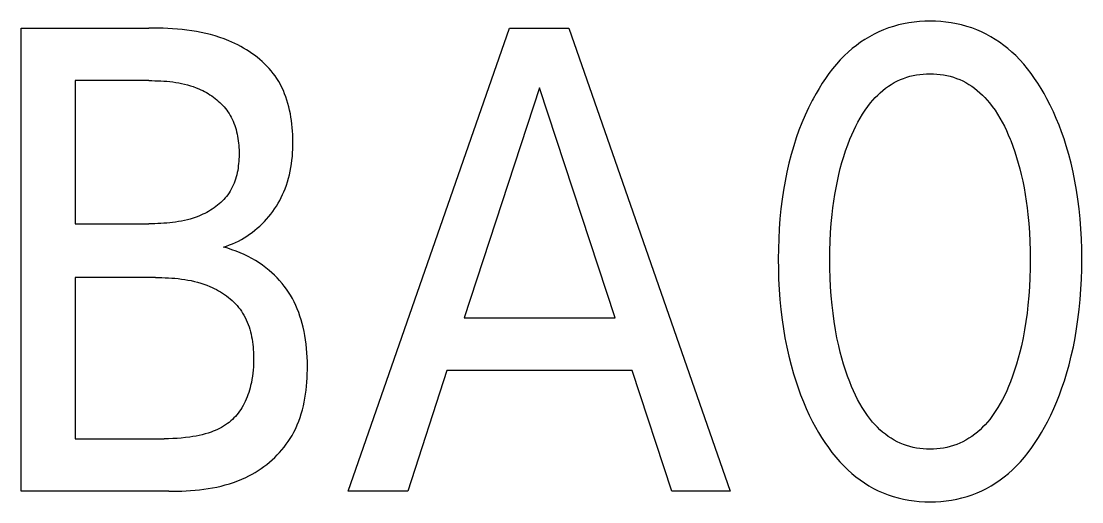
# Model space of a CAD drawing. Extents: x 0 to 420, y 0 to 297.
# Drawn here: x 180.24 to 184.134, y 190.961 to 192.725 of the extents above; entities that cross this region are included whole.
import ezdxf

# ---------------------------------------------------------------- set-up
doc = ezdxf.new("R2010")
doc.units = 0
doc.header["$LTSCALE"] = 23.1
doc.layers.add('10000_FRONT', color=7, linetype='CONTINUOUS')

msp = doc.modelspace()

# ---------------------------------------------------------------- linework, layer by layer
at = {"layer": '10000_FRONT', "color": 7, "linetype": 'CONTINUOUS'}
for p, q in [((180.2404, 191), (180.2404, 192.7)), ((180.2404, 192.7), (180.7084, 192.7)), ((180.726, 192.6999), (180.7084, 192.7)), ((180.7435, 192.6997), (180.726, 192.6999)), ((180.7611, 192.6992), (180.7435, 192.6997)), ((180.7788, 192.6985), (180.7611, 192.6992)), ((180.7964, 192.6975), (180.7788, 192.6985)), ((180.814, 192.6962), (180.7964, 192.6975)), ((180.8315, 192.6945), (180.814, 192.6962)), ((181.4407, 191), (182.0336, 192.7)), ((182.0336, 192.7), (182.2507, 192.7)), ((182.2507, 192.7), (182.8437, 191)), ((183.424, 192.7005), (183.4059, 192.6937)), ((183.4425, 192.7065), (183.424, 192.7005)), ((183.4612, 192.7116), (183.4425, 192.7065)), ((183.4801, 192.7158), (183.4612, 192.7116)), ((183.4993, 192.7193), (183.4801, 192.7158)), ((183.5185, 192.7219), (183.4993, 192.7193)), ((183.5379, 192.7238), (183.5185, 192.7219)), ((183.5574, 192.7249), (183.5379, 192.7238)), ((183.5769, 192.7253), (183.5574, 192.7249)), ((183.5965, 192.7249), (183.5769, 192.7253)), ((183.616, 192.7238), (183.5965, 192.7249)), ((183.6355, 192.722), (183.616, 192.7238)), ((183.6548, 192.7193), (183.6355, 192.722)), ((183.674, 192.7159), (183.6548, 192.7193)), ((183.693, 192.7116), (183.674, 192.7159)), ((183.7117, 192.7065), (183.693, 192.7116)), ((183.7302, 192.7005), (183.7117, 192.7065)), ((183.7484, 192.6937), (183.7302, 192.7005)), ((180.849, 192.6926), (180.8315, 192.6945)), ((180.8665, 192.6902), (180.849, 192.6926)), ((180.8839, 192.6874), (180.8665, 192.6902)), ((180.9012, 192.6842), (180.8839, 192.6874)), ((180.9184, 192.6804), (180.9012, 192.6842)), ((180.9355, 192.6762), (180.9184, 192.6804)), ((180.9525, 192.6715), (180.9355, 192.6762)), ((180.9693, 192.6661), (180.9525, 192.6715)), ((180.986, 192.6602), (180.9693, 192.6661)), ((181.0026, 192.6537), (180.986, 192.6602)), ((183.3379, 192.6585), (183.322, 192.6479)), ((183.3543, 192.6685), (183.3379, 192.6585)), ((183.3712, 192.6777), (183.3543, 192.6685)), ((183.3884, 192.6861), (183.3712, 192.6777)), ((183.4059, 192.6937), (183.3884, 192.6861)), ((183.766, 192.6861), (183.7484, 192.6937)), ((183.7832, 192.6777), (183.766, 192.6861)), ((183.8, 192.6685), (183.7832, 192.6777)), ((183.8164, 192.6586), (183.8, 192.6685)), ((183.8324, 192.6479), (183.8164, 192.6586)), ((181.0136, 192.6489), (181.0026, 192.6537)), ((181.0246, 192.6438), (181.0136, 192.6489)), ((181.0354, 192.6385), (181.0246, 192.6438)), ((181.0462, 192.6328), (181.0354, 192.6385)), ((181.0567, 192.6269), (181.0462, 192.6328)), ((181.0671, 192.6206), (181.0567, 192.6269)), ((181.0773, 192.6141), (181.0671, 192.6206)), ((183.2914, 192.6246), (183.2769, 192.612)), ((183.3065, 192.6365), (183.2914, 192.6246)), ((183.322, 192.6479), (183.3065, 192.6365)), ((183.8479, 192.6366), (183.8324, 192.6479)), ((183.8629, 192.6246), (183.8479, 192.6366)), ((183.8774, 192.612), (183.8629, 192.6246)), ((181.0873, 192.6073), (181.0773, 192.6141)), ((181.0971, 192.6003), (181.0873, 192.6073)), ((181.1067, 192.5929), (181.0971, 192.6003)), ((181.116, 192.5853), (181.1067, 192.5929)), ((181.125, 192.5774), (181.116, 192.5853)), ((183.2476, 192.5834), (183.233, 192.5672)), ((183.2629, 192.5989), (183.2476, 192.5834)), ((183.2769, 192.612), (183.2629, 192.5989)), ((183.8914, 192.5989), (183.8774, 192.612)), ((183.9067, 192.5834), (183.8914, 192.5989)), ((183.9212, 192.5672), (183.9067, 192.5834)), ((181.1337, 192.5692), (181.125, 192.5774)), ((181.1422, 192.5608), (181.1337, 192.5692)), ((181.1503, 192.5521), (181.1422, 192.5608)), ((181.158, 192.5431), (181.1503, 192.5521)), ((181.1654, 192.5339), (181.158, 192.5431)), ((183.219, 192.5505), (183.2057, 192.5333)), ((183.233, 192.5672), (183.219, 192.5505)), ((183.9351, 192.5505), (183.9212, 192.5672)), ((183.9484, 192.5333), (183.9351, 192.5505)), ((180.4381, 192.5072), (180.4381, 191.9819)), ((180.7084, 192.5072), (180.4381, 192.5072)), ((180.7084, 192.5072), (180.7194, 192.5072)), ((180.7194, 192.5072), (180.7305, 192.507)), ((180.7305, 192.507), (180.7415, 192.5067)), ((180.7415, 192.5067), (180.7526, 192.5062)), ((180.7526, 192.5062), (180.7636, 192.5056)), ((180.7636, 192.5056), (180.7747, 192.5047)), ((180.7747, 192.5047), (180.7857, 192.5037)), ((180.7857, 192.5037), (180.7967, 192.5024)), ((180.7967, 192.5024), (180.8077, 192.5008)), ((180.8077, 192.5008), (180.8186, 192.499)), ((181.1724, 192.5245), (181.1654, 192.5339)), ((181.1791, 192.5147), (181.1724, 192.5245)), ((181.1857, 192.5041), (181.1791, 192.5147)), ((181.1918, 192.4932), (181.1857, 192.5041)), ((183.193, 192.5156), (183.1809, 192.4974)), ((183.2057, 192.5333), (183.193, 192.5156)), ((183.4456, 192.5), (183.4569, 192.5059)), ((183.4569, 192.5059), (183.4681, 192.511)), ((183.4681, 192.511), (183.4795, 192.5156)), ((183.4795, 192.5156), (183.4912, 192.5196)), ((183.4912, 192.5196), (183.5031, 192.5231)), ((183.5031, 192.5231), (183.5152, 192.526)), ((183.5152, 192.526), (183.5273, 192.5284)), ((183.5273, 192.5284), (183.5396, 192.5302)), ((183.5396, 192.5302), (183.552, 192.5315)), ((183.552, 192.5315), (183.5645, 192.5323)), ((183.5645, 192.5323), (183.5769, 192.5325)), ((183.5769, 192.5325), (183.5894, 192.5323)), ((183.5894, 192.5323), (183.6018, 192.5315)), ((183.6018, 192.5315), (183.6142, 192.5302)), ((183.6142, 192.5302), (183.6265, 192.5284)), ((183.6265, 192.5284), (183.6387, 192.526)), ((183.6387, 192.526), (183.6507, 192.5231)), ((183.6507, 192.5231), (183.6626, 192.5196)), ((183.6626, 192.5196), (183.6743, 192.5156)), ((183.6743, 192.5156), (183.6858, 192.511)), ((183.6858, 192.511), (183.697, 192.5059)), ((183.697, 192.5059), (183.7082, 192.5)), ((183.961, 192.5155), (183.9484, 192.5333)), ((183.9731, 192.4974), (183.961, 192.5155)), ((180.8186, 192.499), (180.8294, 192.4969)), ((180.8294, 192.4969), (180.8402, 192.4945)), ((180.8402, 192.4945), (180.8509, 192.4917)), ((180.8509, 192.4917), (180.8615, 192.4886)), ((180.8615, 192.4886), (180.8721, 192.4852)), ((180.8721, 192.4852), (180.8825, 192.4814)), ((180.8825, 192.4814), (180.8928, 192.4771)), ((180.8928, 192.4771), (180.8997, 192.474)), ((180.8997, 192.474), (180.9066, 192.4706)), ((180.9066, 192.4706), (180.9135, 192.4671)), ((180.9135, 192.4671), (180.9202, 192.4634)), ((180.9202, 192.4634), (180.9268, 192.4595)), ((181.1975, 192.4821), (181.1918, 192.4932)), ((181.2028, 192.4707), (181.1975, 192.4821)), ((181.2076, 192.4591), (181.2028, 192.4707)), ((182.1432, 192.4807), (181.8667, 191.6361)), ((182.4207, 191.6361), (182.1432, 192.4807)), ((183.1694, 192.4789), (183.1583, 192.4601)), ((183.1809, 192.4974), (183.1694, 192.4789)), ((183.3848, 192.4542), (183.3941, 192.4629)), ((183.3941, 192.4629), (183.4038, 192.4713)), ((183.4038, 192.4713), (183.4138, 192.4792)), ((183.4138, 192.4792), (183.4241, 192.4866)), ((183.4241, 192.4866), (183.4347, 192.4936)), ((183.4347, 192.4936), (183.4456, 192.5)), ((183.7082, 192.5), (183.7191, 192.4936)), ((183.7191, 192.4936), (183.7298, 192.4866)), ((183.7298, 192.4866), (183.7401, 192.4792)), ((183.7401, 192.4792), (183.7501, 192.4713)), ((183.7501, 192.4713), (183.7597, 192.4629)), ((183.7597, 192.4629), (183.769, 192.4542)), ((183.9846, 192.4789), (183.9731, 192.4974)), ((183.9956, 192.4601), (183.9846, 192.4789)), ((180.9268, 192.4595), (180.9333, 192.4554)), ((180.9333, 192.4554), (180.9397, 192.4511)), ((180.9397, 192.4511), (180.946, 192.4467)), ((180.946, 192.4467), (180.9521, 192.442)), ((180.9521, 192.442), (180.9581, 192.4372)), ((180.9581, 192.4372), (180.9639, 192.4323)), ((180.9639, 192.4323), (180.9696, 192.4271)), ((180.9696, 192.4271), (180.975, 192.4218)), ((181.212, 192.4473), (181.2076, 192.4591)), ((181.2161, 192.4353), (181.212, 192.4473)), ((181.2197, 192.4231), (181.2161, 192.4353)), ((181.223, 192.4108), (181.2197, 192.4231)), ((183.144, 192.4337), (183.1307, 192.407)), ((183.1478, 192.441), (183.144, 192.4337)), ((183.1583, 192.4601), (183.1478, 192.441)), ((183.3483, 192.4125), (183.3589, 192.426)), ((183.3589, 192.426), (183.3672, 192.4357)), ((183.3672, 192.4357), (183.3758, 192.4451)), ((183.3758, 192.4451), (183.3848, 192.4542)), ((183.769, 192.4542), (183.778, 192.4451)), ((183.778, 192.4451), (183.7867, 192.4357)), ((183.7867, 192.4357), (183.7949, 192.426)), ((183.7949, 192.426), (183.8055, 192.4125)), ((184.006, 192.441), (183.9956, 192.4601)), ((184.0182, 192.4172), (184.006, 192.441)), ((180.975, 192.4218), (180.9803, 192.4164)), ((180.9803, 192.4164), (180.9853, 192.4108)), ((180.9853, 192.4108), (180.9902, 192.405)), ((180.9902, 192.405), (180.9948, 192.3991)), ((180.9948, 192.3991), (180.9992, 192.393)), ((180.9992, 192.393), (181.0034, 192.3867)), ((181.0034, 192.3867), (181.0076, 192.3798)), ((181.2259, 192.3984), (181.223, 192.4108)), ((181.2285, 192.3858), (181.2259, 192.3984)), ((181.2307, 192.3732), (181.2285, 192.3858)), ((183.1307, 192.407), (183.1182, 192.38)), ((183.3201, 192.3697), (183.329, 192.3843)), ((183.329, 192.3843), (183.3383, 192.3986)), ((183.3383, 192.3986), (183.3483, 192.4125)), ((183.8055, 192.4125), (183.8155, 192.3986)), ((183.8155, 192.3986), (183.8249, 192.3843)), ((183.8249, 192.3843), (183.8337, 192.3697)), ((184.0297, 192.3931), (184.0182, 192.4172)), ((184.0405, 192.3687), (184.0297, 192.3931)), ((181.0076, 192.3798), (181.0115, 192.3727)), ((181.0115, 192.3727), (181.0152, 192.3655)), ((181.0152, 192.3655), (181.0185, 192.3581)), ((181.0185, 192.3581), (181.0216, 192.3506)), ((181.0216, 192.3506), (181.0245, 192.343)), ((181.2326, 192.3604), (181.2307, 192.3732)), ((181.2342, 192.3476), (181.2326, 192.3604)), ((181.2355, 192.3348), (181.2342, 192.3476)), ((183.1066, 192.3526), (183.0958, 192.3249)), ((183.1182, 192.38), (183.1066, 192.3526)), ((183.304, 192.3396), (183.3118, 192.3548)), ((183.3118, 192.3548), (183.3201, 192.3697)), ((183.8337, 192.3697), (183.8421, 192.3548)), ((183.8421, 192.3548), (183.8499, 192.3396)), ((184.0507, 192.344), (184.0405, 192.3687)), ((181.0245, 192.343), (181.027, 192.3352)), ((181.027, 192.3352), (181.0294, 192.3273)), ((181.0294, 192.3273), (181.0314, 192.3194)), ((181.0314, 192.3194), (181.0333, 192.3113)), ((181.0333, 192.3113), (181.0349, 192.3032)), ((181.2365, 192.3219), (181.2355, 192.3348)), ((181.2372, 192.3089), (181.2365, 192.3219)), ((181.2377, 192.296), (181.2372, 192.3089)), ((183.0958, 192.3249), (183.0859, 192.2968)), ((183.283, 192.2928), (183.2896, 192.3085)), ((183.2896, 192.3085), (183.2966, 192.3242)), ((183.2966, 192.3242), (183.304, 192.3396)), ((183.8499, 192.3396), (183.8573, 192.3242)), ((183.8573, 192.3242), (183.8643, 192.3085)), ((183.8643, 192.3085), (183.8708, 192.2928)), ((184.0601, 192.3191), (184.0507, 192.344)), ((184.069, 192.2939), (184.0601, 192.3191)), ((181.0349, 192.3032), (181.0363, 192.2949)), ((181.0363, 192.2949), (181.0374, 192.2867)), ((181.0374, 192.2867), (181.0384, 192.2783)), ((181.0384, 192.2783), (181.0391, 192.2699)), ((181.0391, 192.2699), (181.0397, 192.2615)), ((181.2375, 192.2557), (181.2378, 192.2694)), ((181.2379, 192.2831), (181.2377, 192.296)), ((181.2378, 192.2694), (181.2379, 192.2831)), ((183.0767, 192.2685), (183.0673, 192.2364)), ((183.0859, 192.2968), (183.0767, 192.2685)), ((183.2671, 192.2501), (183.2748, 192.2715)), ((183.2748, 192.2715), (183.283, 192.2928)), ((183.8708, 192.2928), (183.8731, 192.2871)), ((183.8731, 192.2871), (183.8808, 192.2668)), ((183.8808, 192.2668), (183.888, 192.2463)), ((184.0771, 192.2685), (184.069, 192.2939)), ((184.0865, 192.2364), (184.0771, 192.2685)), ((181.0397, 192.2615), (181.0401, 192.2531)), ((181.0401, 192.2531), (181.0402, 192.2446)), ((181.0402, 192.2361), (181.0401, 192.2277)), ((181.0402, 192.2446), (181.0402, 192.2361)), ((181.2345, 192.2149), (181.2358, 192.2284)), ((181.2358, 192.2284), (181.2368, 192.242)), ((181.2368, 192.242), (181.2375, 192.2557)), ((183.0673, 192.2364), (183.0589, 192.204)), ((183.2535, 192.2067), (183.26, 192.2285)), ((183.26, 192.2285), (183.2671, 192.2501)), ((183.888, 192.2463), (183.8947, 192.2256)), ((184.095, 192.2041), (184.0865, 192.2364)), ((181.0375, 192.1942), (181.0364, 192.186)), ((181.0385, 192.2026), (181.0375, 192.1942)), ((181.0392, 192.2109), (181.0385, 192.2026)), ((181.0397, 192.2193), (181.0392, 192.2109)), ((181.0401, 192.2277), (181.0397, 192.2193)), ((181.2307, 192.1881), (181.2328, 192.2015)), ((181.2328, 192.2015), (181.2345, 192.2149)), ((183.0589, 192.204), (183.0514, 192.1714)), ((183.2475, 192.1848), (183.2535, 192.2067)), ((183.8947, 192.2256), (183.9009, 192.2048)), ((183.9009, 192.2048), (183.9066, 192.1839)), ((184.1025, 192.1714), (184.095, 192.2041)), ((181.0296, 192.1537), (181.0273, 192.1458)), ((181.0317, 192.1616), (181.0296, 192.1537)), ((181.0335, 192.1696), (181.0317, 192.1616)), ((181.0351, 192.1778), (181.0335, 192.1696)), ((181.0364, 192.186), (181.0351, 192.1778)), ((181.2221, 192.1488), (181.2254, 192.1618)), ((181.2254, 192.1618), (181.2282, 192.1749)), ((181.2282, 192.1749), (181.2307, 192.1881)), ((183.0514, 192.1714), (183.0448, 192.1386)), ((183.2366, 192.1385), (183.242, 192.1628)), ((183.242, 192.1628), (183.2475, 192.1848)), ((183.9066, 192.1839), (183.9118, 192.1628)), ((183.9118, 192.1628), (183.9172, 192.1385)), ((184.1091, 192.1386), (184.1025, 192.1714)), ((181.0154, 192.1158), (181.0117, 192.1086)), ((181.0188, 192.1231), (181.0154, 192.1158)), ((181.0219, 192.1305), (181.0188, 192.1231)), ((181.0247, 192.1381), (181.0219, 192.1305)), ((181.0273, 192.1458), (181.0247, 192.1381)), ((181.2096, 192.1106), (181.2142, 192.1232)), ((181.2142, 192.1232), (181.2184, 192.1359)), ((181.2184, 192.1359), (181.2221, 192.1488)), ((183.0448, 192.1386), (183.039, 192.1057)), ((183.2274, 192.0895), (183.2317, 192.114)), ((183.2317, 192.114), (183.2366, 192.1385)), ((183.9172, 192.1385), (183.9221, 192.114)), ((183.9221, 192.114), (183.9264, 192.0895)), ((184.1149, 192.1057), (184.1091, 192.1386)), ((180.9894, 192.0766), (180.9842, 192.0708)), ((180.9943, 192.0825), (180.9894, 192.0766)), ((180.999, 192.0886), (180.9943, 192.0825)), ((181.0034, 192.0949), (180.999, 192.0886)), ((181.0077, 192.1017), (181.0034, 192.0949)), ((181.0117, 192.1086), (181.0077, 192.1017)), ((181.1894, 192.0675), (181.195, 192.078)), ((181.195, 192.078), (181.2002, 192.0887)), ((181.2002, 192.0887), (181.2051, 192.0996)), ((181.2051, 192.0996), (181.2096, 192.1106)), ((183.034, 192.0726), (183.0295, 192.0361)), ((183.039, 192.1057), (183.034, 192.0726)), ((183.2236, 192.0649), (183.2274, 192.0895)), ((183.9264, 192.0895), (183.9303, 192.0649)), ((184.1198, 192.0726), (184.1149, 192.1057)), ((184.1243, 192.0361), (184.1198, 192.0726)), ((180.942, 192.0358), (180.9353, 192.0316)), ((180.9485, 192.0402), (180.942, 192.0358)), ((180.9549, 192.0449), (180.9485, 192.0402)), ((180.9612, 192.0497), (180.9549, 192.0449)), ((180.9672, 192.0547), (180.9612, 192.0497)), ((180.9731, 192.0599), (180.9672, 192.0547)), ((180.9787, 192.0653), (180.9731, 192.0599)), ((180.9842, 192.0708), (180.9787, 192.0653)), ((181.1637, 192.0271), (181.1706, 192.0369)), ((181.1706, 192.0369), (181.1772, 192.0469)), ((181.1772, 192.0469), (181.1835, 192.0571)), ((181.1835, 192.0571), (181.1894, 192.0675)), ((183.0295, 192.0361), (183.0259, 191.9996)), ((183.2175, 192.0154), (183.2203, 192.0402)), ((183.2203, 192.0402), (183.2236, 192.0649)), ((183.9303, 192.0649), (183.9336, 192.0402)), ((183.9336, 192.0402), (183.9364, 192.0154)), ((184.1279, 191.9996), (184.1243, 192.0361)), ((180.8506, 191.9964), (180.8399, 191.9938)), ((180.8613, 191.9993), (180.8506, 191.9964)), ((180.8719, 192.0025), (180.8613, 191.9993)), ((180.8824, 192.0062), (180.8719, 192.0025)), ((180.8928, 192.0102), (180.8824, 192.0062)), ((180.9001, 192.0132), (180.8928, 192.0102)), ((180.9073, 192.0165), (180.9001, 192.0132)), ((180.9144, 192.02), (180.9073, 192.0165)), ((180.9215, 192.0236), (180.9144, 192.02)), ((180.9284, 192.0275), (180.9215, 192.0236)), ((180.9353, 192.0316), (180.9284, 192.0275)), ((181.133, 191.9902), (181.1411, 191.9991)), ((181.1411, 191.9991), (181.1489, 192.0082)), ((181.1489, 192.0082), (181.1564, 192.0175)), ((181.1564, 192.0175), (181.1637, 192.0271)), ((183.0259, 191.9996), (183.0232, 191.963)), ((183.2144, 191.9825), (183.2175, 192.0154)), ((183.9364, 192.0154), (183.9394, 191.9825)), ((184.1306, 191.963), (184.1279, 191.9996)), ((180.4381, 191.9819), (180.7084, 191.9819)), ((180.7194, 191.982), (180.7084, 191.9819)), ((180.7304, 191.9821), (180.7194, 191.982)), ((180.7414, 191.9824), (180.7304, 191.9821)), ((180.7525, 191.9829), (180.7414, 191.9824)), ((180.7635, 191.9835), (180.7525, 191.9829)), ((180.7745, 191.9842), (180.7635, 191.9835)), ((180.7855, 191.9852), (180.7745, 191.9842)), ((180.7964, 191.9864), (180.7855, 191.9852)), ((180.8074, 191.9879), (180.7964, 191.9864)), ((180.8183, 191.9896), (180.8074, 191.9879)), ((180.8291, 191.9915), (180.8183, 191.9896)), ((180.8399, 191.9938), (180.8291, 191.9915)), ((181.0885, 191.9504), (181.0979, 191.9578)), ((181.0979, 191.9578), (181.107, 191.9654)), ((181.107, 191.9654), (181.1159, 191.9734)), ((181.1159, 191.9734), (181.1246, 191.9817)), ((181.1246, 191.9817), (181.133, 191.9902)), ((183.0232, 191.963), (183.0213, 191.9264)), ((183.2121, 191.9496), (183.2144, 191.9825)), ((183.9394, 191.9825), (183.9417, 191.9496)), ((184.1325, 191.9264), (184.1306, 191.963)), ((181.0275, 191.9134), (181.0382, 191.9186)), ((181.0382, 191.9186), (181.0487, 191.9243)), ((181.0487, 191.9243), (181.059, 191.9303)), ((181.059, 191.9303), (181.069, 191.9366)), ((181.069, 191.9366), (181.0789, 191.9433)), ((181.0789, 191.9433), (181.0885, 191.9504)), ((183.0213, 191.9264), (183.0202, 191.8897)), ((183.2096, 191.8836), (183.2105, 191.9166)), ((183.2105, 191.9166), (183.2121, 191.9496)), ((183.9417, 191.9496), (183.9433, 191.9166)), ((183.9433, 191.9166), (183.9443, 191.8836)), ((184.1337, 191.8897), (184.1325, 191.9264)), ((180.9829, 191.8964), (180.9943, 191.9)), ((180.9986, 191.8919), (180.9829, 191.8964)), ((180.9943, 191.9), (181.0055, 191.904)), ((181.0142, 191.8868), (180.9986, 191.8919)), ((181.0055, 191.904), (181.0166, 191.9085)), ((181.0296, 191.8812), (181.0142, 191.8868)), ((181.0166, 191.9085), (181.0275, 191.9134)), ((181.0448, 191.8751), (181.0296, 191.8812)), ((183.0202, 191.8897), (183.0198, 191.853)), ((183.2093, 191.8506), (183.2096, 191.8836)), ((183.9443, 191.8836), (183.9446, 191.8506)), ((184.134, 191.853), (184.1337, 191.8897)), ((181.0592, 191.8687), (181.0448, 191.8751)), ((181.0733, 191.8618), (181.0592, 191.8687)), ((181.0872, 191.8545), (181.0733, 191.8618)), ((181.1008, 191.8466), (181.0872, 191.8545)), ((181.1138, 191.8384), (181.1008, 191.8466)), ((181.1265, 191.8297), (181.1138, 191.8384)), ((183.0198, 191.853), (183.0202, 191.8157)), ((183.2096, 191.8171), (183.2093, 191.8506)), ((183.9446, 191.8506), (183.9443, 191.8171)), ((184.1337, 191.8158), (184.134, 191.853)), ((181.1389, 191.8205), (181.1265, 191.8297)), ((181.1508, 191.8108), (181.1389, 191.8205)), ((181.1609, 191.802), (181.1508, 191.8108)), ((181.1707, 191.7928), (181.1609, 191.802)), ((183.0202, 191.8157), (183.0212, 191.7784)), ((183.2105, 191.7836), (183.2096, 191.8171)), ((183.9443, 191.8171), (183.9434, 191.7836)), ((184.1326, 191.7786), (184.1337, 191.8158)), ((180.4381, 191.7843), (180.4381, 191.1928)), ((180.733, 191.7843), (180.4381, 191.7843)), ((180.733, 191.7843), (180.745, 191.7843)), ((180.745, 191.7843), (180.7569, 191.7841)), ((180.7569, 191.7841), (180.7689, 191.7837)), ((180.7689, 191.7837), (180.781, 191.7832)), ((180.781, 191.7832), (180.793, 191.7825)), ((180.793, 191.7825), (180.805, 191.7816)), ((180.805, 191.7816), (180.8169, 191.7805)), ((180.8169, 191.7805), (180.8289, 191.7791)), ((180.8289, 191.7791), (180.8408, 191.7774)), ((180.8408, 191.7774), (180.8526, 191.7754)), ((180.8526, 191.7754), (180.8644, 191.7731)), ((180.8644, 191.7731), (180.8761, 191.7705)), ((180.8761, 191.7705), (180.8878, 191.7676)), ((180.8878, 191.7676), (180.8993, 191.7642)), ((180.8993, 191.7642), (180.9107, 191.7605)), ((180.9107, 191.7605), (180.9221, 191.7564)), ((181.1801, 191.7833), (181.1707, 191.7928)), ((181.1892, 191.7734), (181.1801, 191.7833)), ((181.1979, 191.7632), (181.1892, 191.7734)), ((181.2062, 191.7527), (181.1979, 191.7632)), ((183.0212, 191.7784), (183.0231, 191.7411)), ((183.2121, 191.7502), (183.2105, 191.7836)), ((183.9434, 191.7836), (183.9418, 191.7502)), ((184.1307, 191.7414), (184.1326, 191.7786)), ((180.9221, 191.7564), (180.9333, 191.7518)), ((180.9333, 191.7518), (180.9413, 191.7482)), ((180.9413, 191.7482), (180.9492, 191.7444)), ((180.9492, 191.7444), (180.957, 191.7404)), ((180.957, 191.7404), (180.9647, 191.7361)), ((180.9647, 191.7361), (180.9723, 191.7317)), ((180.9723, 191.7317), (180.9798, 191.727)), ((180.9798, 191.727), (180.9871, 191.722)), ((180.9871, 191.722), (180.9942, 191.7169)), ((181.2141, 191.7419), (181.2062, 191.7527)), ((181.2217, 191.7308), (181.2141, 191.7419)), ((181.2288, 191.7194), (181.2217, 191.7308)), ((183.0231, 191.7411), (183.0258, 191.7039)), ((183.2143, 191.7168), (183.2121, 191.7502)), ((183.9418, 191.7502), (183.9395, 191.7168)), ((184.128, 191.7043), (184.1307, 191.7414)), ((180.9942, 191.7169), (181.0011, 191.7115)), ((181.0011, 191.7115), (181.0079, 191.706)), ((181.0079, 191.706), (181.0145, 191.7002)), ((181.0145, 191.7002), (181.0208, 191.6942)), ((181.0208, 191.6942), (181.0269, 191.6881)), ((181.0269, 191.6881), (181.0328, 191.6817)), ((181.2358, 191.7072), (181.2288, 191.7194)), ((181.2423, 191.6948), (181.2358, 191.7072)), ((181.2484, 191.6821), (181.2423, 191.6948)), ((183.0258, 191.7039), (183.0294, 191.6668)), ((183.2174, 191.6834), (183.2143, 191.7168)), ((183.2208, 191.6532), (183.2174, 191.6834)), ((183.9365, 191.6834), (183.9331, 191.6532)), ((183.9395, 191.7168), (183.9365, 191.6834)), ((184.1245, 191.6672), (184.128, 191.7043)), ((181.0328, 191.6817), (181.0384, 191.6751)), ((181.0384, 191.6751), (181.0437, 191.6683)), ((181.0437, 191.6683), (181.0487, 191.6614)), ((181.0487, 191.6614), (181.0534, 191.6542)), ((181.0534, 191.6542), (181.0582, 191.6463)), ((181.0582, 191.6463), (181.0626, 191.6381)), ((181.254, 191.6692), (181.2484, 191.6821)), ((181.2591, 191.6562), (181.254, 191.6692)), ((181.2639, 191.6429), (181.2591, 191.6562)), ((183.0294, 191.6668), (183.0338, 191.6297)), ((183.2249, 191.6231), (183.2208, 191.6532)), ((183.9331, 191.6532), (183.929, 191.6231)), ((184.12, 191.6303), (184.1245, 191.6672)), ((181.0626, 191.6381), (181.0667, 191.6298)), ((181.0667, 191.6298), (181.0704, 191.6213)), ((181.0704, 191.6213), (181.0738, 191.6126)), ((181.0738, 191.6126), (181.0769, 191.6038)), ((181.2682, 191.6296), (181.2639, 191.6429)), ((181.2721, 191.6161), (181.2682, 191.6296)), ((181.2756, 191.6025), (181.2721, 191.6161)), ((181.8667, 191.6361), (182.4207, 191.6361)), ((183.0338, 191.6297), (183.0387, 191.5961)), ((183.2297, 191.5931), (183.2249, 191.6231)), ((183.929, 191.6231), (183.9242, 191.5931)), ((184.1152, 191.5966), (184.12, 191.6303)), ((181.0769, 191.6038), (181.0797, 191.5948)), ((181.0797, 191.5948), (181.0822, 191.5857)), ((181.0822, 191.5857), (181.0844, 191.5765)), ((181.0844, 191.5765), (181.0863, 191.5673)), ((181.0863, 191.5673), (181.088, 191.5579)), ((181.279, 191.587), (181.2756, 191.6025)), ((181.282, 191.5715), (181.279, 191.587)), ((181.2845, 191.5558), (181.282, 191.5715)), ((183.0387, 191.5961), (183.0444, 191.5626)), ((183.2352, 191.5633), (183.2297, 191.5931)), ((183.9242, 191.5931), (183.9186, 191.5633)), ((184.1095, 191.5631), (184.1152, 191.5966)), ((181.088, 191.5579), (181.0894, 191.5485)), ((181.0894, 191.5485), (181.0906, 191.5391)), ((181.0906, 191.5391), (181.0916, 191.5296)), ((181.0916, 191.5296), (181.0924, 191.5201)), ((181.2866, 191.54), (181.2845, 191.5558)), ((181.2882, 191.5242), (181.2866, 191.54)), ((183.0444, 191.5626), (183.0509, 191.5293)), ((183.0509, 191.5293), (183.0583, 191.4961)), ((183.2416, 191.5336), (183.2352, 191.5633)), ((183.247, 191.5112), (183.2416, 191.5336)), ((183.9123, 191.5336), (183.9069, 191.5112)), ((183.9186, 191.5633), (183.9123, 191.5336)), ((184.0956, 191.4967), (184.103, 191.5298)), ((184.103, 191.5298), (184.1095, 191.5631)), ((181.0924, 191.5201), (181.0929, 191.5105)), ((181.0929, 191.5105), (181.0933, 191.501)), ((181.0933, 191.501), (181.0935, 191.4916)), ((181.0935, 191.4916), (181.0935, 191.4798)), ((181.2895, 191.5083), (181.2882, 191.5242)), ((181.2904, 191.4924), (181.2895, 191.5083)), ((181.2909, 191.4763), (181.2904, 191.4924)), ((183.0583, 191.4961), (183.0666, 191.4632)), ((183.2529, 191.4889), (183.247, 191.5112)), ((183.2593, 191.4667), (183.2529, 191.4889)), ((183.901, 191.4889), (183.8945, 191.4667)), ((183.9069, 191.5112), (183.901, 191.4889)), ((184.0873, 191.4637), (184.0956, 191.4967)), ((181.0927, 191.4565), (181.0918, 191.445)), ((181.0932, 191.4682), (181.0927, 191.4565)), ((181.0935, 191.4798), (181.0932, 191.4682)), ((181.2911, 191.4602), (181.2909, 191.4763)), ((181.2911, 191.4455), (181.2911, 191.4602)), ((183.0666, 191.4632), (183.0758, 191.4305)), ((183.2663, 191.4447), (183.2593, 191.4667)), ((183.8945, 191.4667), (183.8876, 191.4447)), ((184.0781, 191.4311), (184.0873, 191.4637)), ((181.0874, 191.4106), (181.0853, 191.3993)), ((181.0892, 191.422), (181.0874, 191.4106)), ((181.0907, 191.4335), (181.0892, 191.422)), ((181.0918, 191.445), (181.0907, 191.4335)), ((181.2892, 191.401), (181.2901, 191.4158)), ((181.2901, 191.4158), (181.2907, 191.4306)), ((181.2907, 191.4306), (181.2911, 191.4455)), ((181.8032, 191.4434), (181.6598, 191)), ((182.4832, 191.4434), (181.8032, 191.4434)), ((182.6286, 191), (182.4832, 191.4434)), ((183.0758, 191.4305), (183.0838, 191.4048)), ((183.2738, 191.4229), (183.2663, 191.4447)), ((183.282, 191.4012), (183.2738, 191.4229)), ((183.88, 191.4229), (183.8719, 191.4012)), ((183.8876, 191.4447), (183.88, 191.4229)), ((184.07, 191.4053), (184.0781, 191.4311)), ((181.0807, 191.3795), (181.0784, 191.371)), ((181.0828, 191.388), (181.0807, 191.3795)), ((181.0853, 191.3993), (181.0828, 191.388)), ((181.2845, 191.3567), (181.2864, 191.3714)), ((181.2864, 191.3714), (181.288, 191.3862)), ((181.288, 191.3862), (181.2892, 191.401)), ((183.0838, 191.4048), (183.0925, 191.3793)), ((183.0925, 191.3793), (183.1018, 191.354)), ((183.2886, 191.385), (183.282, 191.4012)), ((183.2955, 191.3689), (183.2886, 191.385)), ((183.8653, 191.385), (183.8584, 191.3689)), ((183.8719, 191.4012), (183.8653, 191.385)), ((184.052, 191.3543), (184.0613, 191.3797)), ((184.0613, 191.3797), (184.07, 191.4053)), ((181.0667, 191.338), (181.0631, 191.33)), ((181.07, 191.3461), (181.0667, 191.338)), ((181.073, 191.3543), (181.07, 191.3461)), ((181.0758, 191.3627), (181.073, 191.3543)), ((181.0784, 191.371), (181.0758, 191.3627)), ((181.2794, 191.3276), (181.2821, 191.3421)), ((181.2821, 191.3421), (181.2845, 191.3567)), ((183.1018, 191.354), (183.1118, 191.3289)), ((183.3029, 191.3531), (183.2955, 191.3689)), ((183.3107, 191.3374), (183.3029, 191.3531)), ((183.319, 191.3221), (183.3107, 191.3374)), ((183.8432, 191.3374), (183.8348, 191.3221)), ((183.851, 191.3531), (183.8432, 191.3374)), ((183.8584, 191.3689), (183.851, 191.3531)), ((184.0421, 191.3292), (184.052, 191.3543)), ((181.0419, 191.2935), (181.0371, 191.2871)), ((181.0464, 191.3001), (181.0419, 191.2935)), ((181.0507, 191.3068), (181.0464, 191.3001)), ((181.0551, 191.3144), (181.0507, 191.3068)), ((181.0593, 191.3221), (181.0551, 191.3144)), ((181.0631, 191.33), (181.0593, 191.3221)), ((181.2688, 191.2848), (181.2728, 191.2989)), ((181.2728, 191.2989), (181.2763, 191.3132)), ((181.2763, 191.3132), (181.2794, 191.3276)), ((183.1118, 191.3289), (183.1224, 191.3041)), ((183.1224, 191.3041), (183.1337, 191.2796)), ((183.3279, 191.307), (183.319, 191.3221)), ((183.3373, 191.2923), (183.3279, 191.307)), ((183.826, 191.307), (183.8165, 191.2923)), ((183.8348, 191.3221), (183.826, 191.307)), ((184.0201, 191.2797), (184.0314, 191.3043)), ((184.0314, 191.3043), (184.0421, 191.3292)), ((181.0097, 191.2581), (181.0036, 191.253)), ((181.0156, 191.2635), (181.0097, 191.2581)), ((181.0213, 191.269), (181.0156, 191.2635)), ((181.0268, 191.2749), (181.0213, 191.269)), ((181.032, 191.2809), (181.0268, 191.2749)), ((181.0371, 191.2871), (181.032, 191.2809)), ((181.254, 191.2436), (181.2595, 191.2571)), ((181.2595, 191.2571), (181.2644, 191.2709)), ((181.2644, 191.2709), (181.2688, 191.2848)), ((183.1337, 191.2796), (183.1458, 191.2554)), ((183.1458, 191.2554), (183.1563, 191.2357)), ((183.3473, 191.2779), (183.3373, 191.2923)), ((183.358, 191.264), (183.3473, 191.2779)), ((183.3663, 191.254), (183.358, 191.264)), ((183.7959, 191.264), (183.7876, 191.254)), ((183.8065, 191.2779), (183.7959, 191.264)), ((183.8165, 191.2923), (183.8065, 191.2779)), ((183.9977, 191.2357), (184.0081, 191.2554)), ((184.0081, 191.2554), (184.0201, 191.2797)), ((180.9373, 191.2174), (180.9264, 191.2138)), ((180.9452, 191.2204), (180.9373, 191.2174)), ((180.953, 191.2236), (180.9452, 191.2204)), ((180.9608, 191.227), (180.953, 191.2236)), ((180.9684, 191.2307), (180.9608, 191.227)), ((180.9759, 191.2346), (180.9684, 191.2307)), ((180.9832, 191.2388), (180.9759, 191.2346)), ((180.9903, 191.2434), (180.9832, 191.2388)), ((180.9972, 191.2482), (180.9903, 191.2434)), ((181.0036, 191.253), (180.9972, 191.2482)), ((181.2346, 191.2046), (181.2416, 191.2173)), ((181.2416, 191.2173), (181.2481, 191.2303)), ((181.2481, 191.2303), (181.254, 191.2436)), ((183.1563, 191.2357), (183.1672, 191.2163)), ((183.1672, 191.2163), (183.1788, 191.1972)), ((183.3749, 191.2444), (183.3663, 191.254)), ((183.3839, 191.235), (183.3749, 191.2444)), ((183.3932, 191.226), (183.3839, 191.235)), ((183.4029, 191.2174), (183.3932, 191.226)), ((183.4129, 191.2093), (183.4029, 191.2174)), ((183.751, 191.2174), (183.7409, 191.2093)), ((183.7606, 191.226), (183.751, 191.2174)), ((183.77, 191.235), (183.7606, 191.226)), ((183.779, 191.2444), (183.77, 191.235)), ((183.7876, 191.254), (183.779, 191.2444)), ((183.9752, 191.1972), (183.9867, 191.2163)), ((183.9867, 191.2163), (183.9977, 191.2357)), ((180.4381, 191.1928), (180.7648, 191.1928)), ((180.7806, 191.1929), (180.7648, 191.1928)), ((180.7965, 191.1934), (180.7806, 191.1929)), ((180.8124, 191.1942), (180.7965, 191.1934)), ((180.8282, 191.1953), (180.8124, 191.1942)), ((180.844, 191.1969), (180.8282, 191.1953)), ((180.8598, 191.1989), (180.844, 191.1969)), ((180.871, 191.2007), (180.8598, 191.1989)), ((180.8823, 191.2027), (180.871, 191.2007)), ((180.8934, 191.205), (180.8823, 191.2027)), ((180.9045, 191.2075), (180.8934, 191.205)), ((180.9155, 191.2105), (180.9045, 191.2075)), ((180.9264, 191.2138), (180.9155, 191.2105)), ((181.2136, 191.1726), (181.221, 191.183)), ((181.221, 191.183), (181.228, 191.1937)), ((181.228, 191.1937), (181.2346, 191.2046)), ((183.1788, 191.1972), (183.1909, 191.1785)), ((183.1909, 191.1785), (183.2036, 191.1601)), ((183.4233, 191.2016), (183.4129, 191.2093)), ((183.434, 191.1944), (183.4233, 191.2016)), ((183.445, 191.1877), (183.434, 191.1944)), ((183.4563, 191.1817), (183.445, 191.1877)), ((183.4675, 191.1764), (183.4563, 191.1817)), ((183.6975, 191.1817), (183.6863, 191.1764)), ((183.7089, 191.1877), (183.6975, 191.1817)), ((183.7199, 191.1944), (183.7089, 191.1877)), ((183.7306, 191.2016), (183.7199, 191.1944)), ((183.7409, 191.2093), (183.7306, 191.2016)), ((183.9505, 191.1601), (183.9632, 191.1785)), ((183.9632, 191.1785), (183.9752, 191.1972)), ((181.1802, 191.1334), (181.189, 191.1428)), ((181.189, 191.1428), (181.1976, 191.1525)), ((181.1976, 191.1525), (181.2057, 191.1624)), ((181.2057, 191.1624), (181.2136, 191.1726)), ((183.2036, 191.1601), (183.2169, 191.1423)), ((183.2169, 191.1423), (183.2309, 191.125)), ((183.479, 191.1717), (183.4675, 191.1764)), ((183.4908, 191.1676), (183.479, 191.1717)), ((183.5027, 191.164), (183.4908, 191.1676)), ((183.5148, 191.161), (183.5027, 191.164)), ((183.527, 191.1585), (183.5148, 191.161)), ((183.5394, 191.1566), (183.527, 191.1585)), ((183.5519, 191.1553), (183.5394, 191.1566)), ((183.5644, 191.1545), (183.5519, 191.1553)), ((183.5769, 191.1542), (183.5644, 191.1545)), ((183.5895, 191.1545), (183.5769, 191.1542)), ((183.602, 191.1553), (183.5895, 191.1545)), ((183.6144, 191.1566), (183.602, 191.1553)), ((183.6268, 191.1585), (183.6144, 191.1566)), ((183.6391, 191.161), (183.6268, 191.1585)), ((183.6512, 191.164), (183.6391, 191.161)), ((183.6631, 191.1676), (183.6512, 191.164)), ((183.6748, 191.1717), (183.6631, 191.1676)), ((183.6863, 191.1764), (183.6748, 191.1717)), ((183.9233, 191.125), (183.9372, 191.1423)), ((183.9372, 191.1423), (183.9505, 191.1601)), ((181.1313, 191.091), (181.1416, 191.0989)), ((181.1416, 191.0989), (181.1517, 191.1071)), ((181.1517, 191.1071), (181.1615, 191.1156)), ((181.1615, 191.1156), (181.171, 191.1244)), ((181.171, 191.1244), (181.1802, 191.1334)), ((183.2309, 191.125), (183.2456, 191.1082)), ((183.2456, 191.1082), (183.2611, 191.0921)), ((183.8933, 191.0921), (183.9086, 191.1082)), ((183.9086, 191.1082), (183.9233, 191.125)), ((181.0765, 191.0569), (181.0878, 191.063)), ((181.0878, 191.063), (181.099, 191.0695)), ((181.099, 191.0695), (181.11, 191.0763)), ((181.11, 191.0763), (181.1208, 191.0835)), ((181.1208, 191.0835), (181.1313, 191.091)), ((183.2611, 191.0921), (183.2751, 191.0786)), ((183.2751, 191.0786), (183.2896, 191.0657)), ((183.2896, 191.0657), (183.3047, 191.0533)), ((183.8496, 191.0533), (183.8647, 191.0656)), ((183.8647, 191.0656), (183.8793, 191.0786)), ((183.8793, 191.0786), (183.8933, 191.0921)), ((180.9741, 191.0193), (180.9896, 191.0233)), ((180.9896, 191.0233), (181.005, 191.0278)), ((181.005, 191.0278), (181.0203, 191.0328)), ((181.0203, 191.0328), (181.0354, 191.0384)), ((181.0354, 191.0384), (181.0503, 191.0445)), ((181.0503, 191.0445), (181.0649, 191.0511)), ((181.0649, 191.0511), (181.0765, 191.0569)), ((183.3047, 191.0533), (183.3203, 191.0416)), ((183.3203, 191.0416), (183.3363, 191.0306)), ((183.3363, 191.0306), (183.3528, 191.0203)), ((183.8015, 191.0202), (183.818, 191.0306)), ((183.818, 191.0306), (183.8341, 191.0416)), ((183.8341, 191.0416), (183.8496, 191.0533)), ((180.7822, 191), (180.2404, 191)), ((180.7822, 191), (180.7982, 191.0001)), ((180.7982, 191.0001), (180.8142, 191.0004)), ((180.8142, 191.0004), (180.8303, 191.0009)), ((180.8303, 191.0009), (180.8464, 191.0016)), ((180.8464, 191.0016), (180.8625, 191.0026)), ((180.8625, 191.0026), (180.8786, 191.004)), ((180.8786, 191.004), (180.8947, 191.0056)), ((180.8947, 191.0056), (180.9107, 191.0075)), ((180.9107, 191.0075), (180.9267, 191.0099)), ((180.9267, 191.0099), (180.9426, 191.0126)), ((180.9426, 191.0126), (180.9584, 191.0157)), ((180.9584, 191.0157), (180.9741, 191.0193)), ((181.6598, 191), (181.4407, 191)), ((182.8437, 191), (182.6286, 191)), ((183.3528, 191.0203), (183.3697, 191.0107)), ((183.3697, 191.0107), (183.3871, 191.002)), ((183.3871, 191.002), (183.4048, 190.9941)), ((183.4048, 190.9941), (183.423, 190.9871)), ((183.423, 190.9871), (183.4415, 190.9809)), ((183.7127, 190.9809), (183.7313, 190.9871)), ((183.7313, 190.9871), (183.7495, 190.9941)), ((183.7495, 190.9941), (183.7673, 191.002)), ((183.7673, 191.002), (183.7846, 191.0107)), ((183.7846, 191.0107), (183.8015, 191.0202)), ((183.4415, 190.9809), (183.4603, 190.9757)), ((183.4603, 190.9757), (183.4794, 190.9712)), ((183.4794, 190.9712), (183.4986, 190.9677)), ((183.4986, 190.9677), (183.5181, 190.9649)), ((183.5181, 190.9649), (183.5376, 190.963)), ((183.5376, 190.963), (183.5573, 190.9618)), ((183.5573, 190.9618), (183.5769, 190.9614)), ((183.5769, 190.9614), (183.5966, 190.9618)), ((183.5966, 190.9618), (183.6163, 190.963)), ((183.6163, 190.963), (183.6359, 190.9649)), ((183.6359, 190.9649), (183.6554, 190.9676)), ((183.6554, 190.9676), (183.6747, 190.9712)), ((183.6747, 190.9712), (183.6938, 190.9756)), ((183.6938, 190.9756), (183.7127, 190.9809))]:
    msp.add_line(p, q, dxfattribs=at)

doc.saveas('drawing.dxf')
